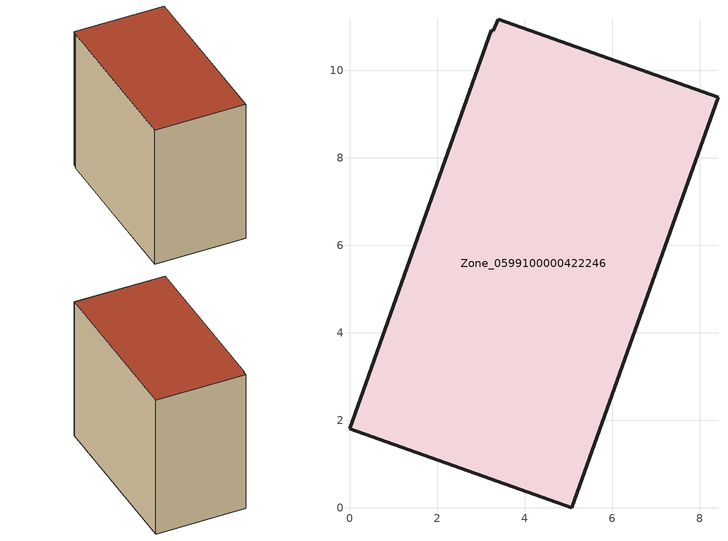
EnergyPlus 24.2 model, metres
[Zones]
Zone_0599100000422246
 floor ground (C_G): 3.4,11.17 8.42,9.38 5.08,0 0,1.8 3.24,10.92 3.29,10.9 z0.49
 wall outside (C_F): 5.08,0 8.42,9.38 3.4,11.17 3.29,10.9 3.24,10.92 0,1.8 5.08,0 z0.49:9.3
 roof outside (C_R): 8.42,9.38 3.4,11.17 3.29,10.9 3.24,10.92 0,1.8 5.08,0 z9.3
[BUILDING]
Pand.0599100000422246: North Axis=0; Terrain=City; Loads Convergence Tolerance Value=0.04; Temperature Convergence Tolerance Value=0.4; Solar Distribution=FullExterior; Maximum Number of Warmup Days=25; Minimum Number of Warmup Days=1
[Site:Location]
Rotterdam.The.Hague.AP_ZH_NLD Design_Conditions: Latitude=51.96; Longitude=4.45; Time Zone=1; Elevation=-4.5
[SITE:GROUNDTEMPERATURE:BUILDINGSURFACE]
18, 18, 18, 18, 18, 18, 18, 18, 18, 18, 18, 18
[MATERIAL] Thermal Absorptance=0.9; Solar Absorptance=0.7; Visible Absorptance=0.7
Name | Roughness | Thickness | Conductivity | Density | Specific Heat
G.TI.1992-2005 | MediumSmooth | 0.15 | 0.06 | 540 | 1210
F.TI.1992-2005 | Rough | 0.3 | 0.12 | 1920 | 840
R.TI.1992-2005 | MediumRough | 0.2 | 0.08 | 1500 | 1000
[CONSTRUCTION]
C_G: G.TI.1992-2005
C_F: F.TI.1992-2005
C_R: R.TI.1992-2005
[ZONE]
Zone_0599100000422246: Type=1; Multiplier=1; Ceiling Height=Autocalculate; Volume=Autocalculate; Floor Area=autocalculate; Part of Total Floor Area=Yes
[ZONEINFILTRATION:DESIGNFLOWRATE]
Infil_Zone_0599100000422246: Zone or ZoneList or Space or SpaceList=Zone_0599100000422246; Schedule=AlwaysOn; Design Flow Rate Calculation Method=Flow/Area; Flow Rate per Floor Area=0.0015; Constant Term Coefficient=1; Temperature Term Coefficient=0; Velocity Term Coefficient=0; Velocity Squared Term Coefficient=0
[HVACTEMPLATE:ZONE:IDEALLOADSAIRSYSTEM]
Zone_0599100000422246: Maximum Heating Supply Air Temperature=50; Minimum Cooling Supply Air Temperature=13; Maximum Heating Supply Air Humidity Ratio=0.0156; Minimum Cooling Supply Air Humidity Ratio=0.0077; Heating Limit=NoLimit; Cooling Limit=NoLimit; Dehumidification Control Type=ConstantSensibleHeatRatio; Cooling Sensible Heat Ratio=0.7; Dehumidification Setpoint=60; Humidification Control Type=None; Humidification Setpoint=30; Outdoor Air Method=None; Outdoor Air Flow Rate per Person=0.00944; Outdoor Air Flow Rate per Zone Floor Area=0; Outdoor Air Flow Rate per Zone=0; Demand Controlled Ventilation Type=None; Outdoor Air Economizer Type=NoEconomizer; Heat Recovery Type=None; Sensible Heat Recovery Effectiveness=0.7; Latent Heat Recovery Effectiveness=0.65
[ZONECONTROL:THERMOSTAT]
ThermostatControl_Zone_0599100000422246: Zone or ZoneList=Zone_0599100000422246; Control Type Schedule=DualSetpointControlType; Control 1=Thermostat_Zone_0599100000422246; Temperature Difference Between Cutout And Setpoint=0
[THERMOSTATSETPOINT:DUALSETPOINT]
Thermostat_Zone_0599100000422246: Heating Setpoint Temperature Schedule=HeatingSetpoint_Zone_0599100000422246; Cooling Setpoint Temperature Schedule=CoolingSetpoint_Zone_0599100000422246
[SCHEDULE:COMPACT]
HeatingSetpoint_Zone_0599100000422246: Through: 12/31, For: AllDays, Until: 24:00, 21
CoolingSetpoint_Zone_0599100000422246: Through: 12/31, For: AllDays, Until: 24:00, 24
DualSetpointControlType: Through: 12/31, For: AllDays, Until: 24:00, 4
AlwaysOn: Through: 12/31, For: AllDays, Until: 24:00, 1
